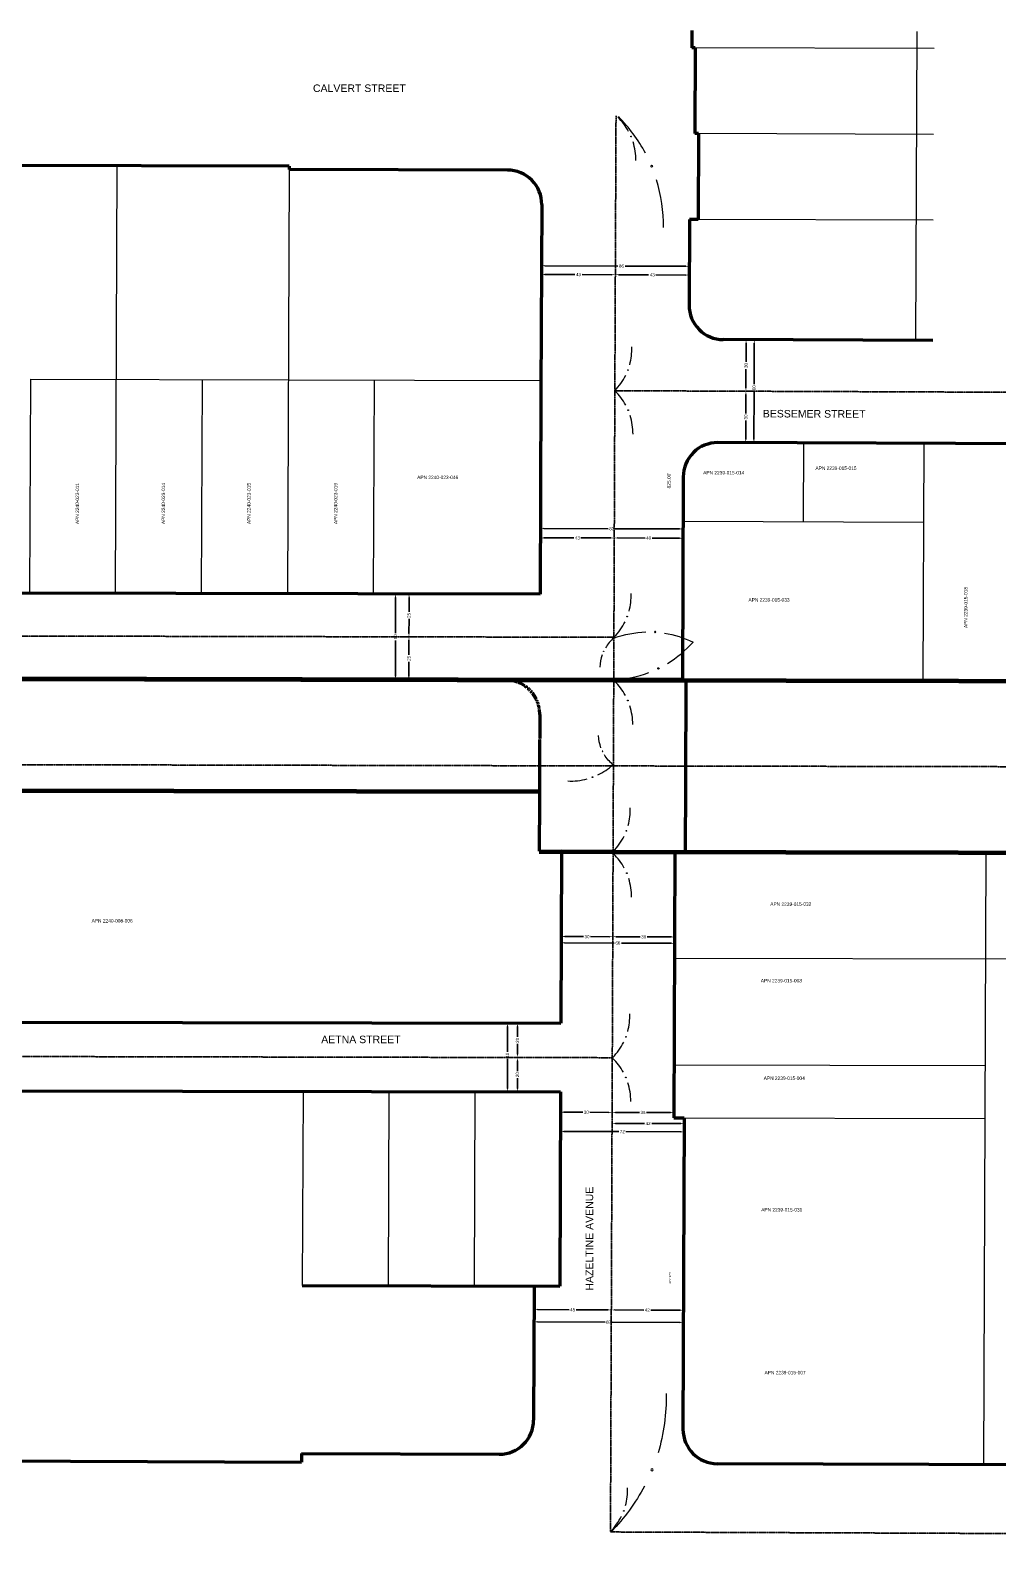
# Model space of a CAD drawing. Header units: feet. Extents: x 6423315 to 6445695, y 1882632 to 1888836.
# Drawn here: x 6428256 to 6428819, y 1887948 to 1888836 of the extents above; entities that cross this region are included whole.
import ezdxf
from ezdxf.enums import TextEntityAlignment as Align

# ---------------------------------------------------------------- set-up
doc = ezdxf.new("R2010")
doc.units = ezdxf.units.FT
doc.header["$MEASUREMENT"] = 0
doc.linetypes.add('CENTER2', pattern=[1.125, 0.75, -0.125, 0.125, -0.125])
doc.linetypes.add('DASHED2', pattern=[0.375, 0.25, -0.125])
for name, color, linetype, lineweight in [('R-ANNO-LABL', 2, 'Continuous', 30), ('R-PROP-PRCL', 4, 'Continuous', 18), ('R-Row-Authority', 30, 'Continuous', 140), ('R-Row-Ease', 5, 'DASHED2', 50), ('R-Row-Misc-Txto', 171, 'Continuous', 5), ('R-Row-Scl', 1, 'CENTER2', 25), ('R-Row-Sname', 8, 'Continuous', 0), ('R-Row-Srow', 6, 'Continuous', 50)]:
    doc.layers.add(name, color=color, linetype=linetype, lineweight=lineweight)
doc.styles.add('G1_1 8_0', font='arial.ttf')
doc.styles.add('G4_7 32', font='arial.ttf', dxfattribs={"height": 0.219})
doc.styles.add('NCS1', font='arial.ttf', dxfattribs={"width": 0.8, "height": 0.09375})
doc.styles.add('NCS1-Anno', font='arial.ttf', dxfattribs={"width": 0.8, "height": 0.09375})
doc.dimstyles.new('Annotative (NCS1)', dxfattribs={"dimscale": 100, "dimtxt": 0.09375, "dimasz": 0.1, "dimexe": 0.1, "dimexo": 0.04, "dimgap": 0.05, "dimtad": 0, "dimdec": 0, "dimzin": 0, "dimdsep": 46, "dimtxsty": 'NCS1-Anno', "dimcen": 0.05, "dimaunit": 1, "dimadec": 3, "dimazin": 0, "dimtfac": 1, "dimtdec": 0, "dimtofl": 0, "dimtmove": 0, "dimatfit": 3, "dimfxl": 0.1, "dimtolj": 1, "dimtzin": 0, "dimarcsym": 0})

# ---------------------------------------------------------------- blocks, each defined once
blk = doc.blocks.new('_CrowsFoot-Start')
blk.add_circle((3.277, 2.589), 0.0638)
for centre, radius, start, end in [((8.347, -7.757), 11.539, 94.2373, 111.10725), ((8.429, -7.258), 11.124, 122.80358, 139.26835)]:
    blk.add_arc(centre, radius, start, end)
blk = doc.blocks.new('*D8')
at = {"layer": 'Defpoints', "color": 0, "transparency": 16777216}
for p in [(6425954.99, 1888533.21), (6424633.32, 1888245.96), (6428594.95, 1888237.72), (6425921.82, 1888224.82), (6425952.84, 1887971.28)]:
    blk.add_point(p, dxfattribs=at)
at = {"layer": 'R-ANNO-LABL', "color": 0, "lineweight": -2, "transparency": 16777216}
for start, end in [(182.98141, 211.82576), (237.83587, 266.68022)]:
    blk.add_arc((6425953.88, 1888243.22), 36.96, start, end, dxfattribs=at)
at = {"layer": 'R-ANNO-LABL', "color": 0, "transparency": 16777216}
for points in [[(6425916.64, 1888241.29), (6425917.3, 1888241.3), (6425916.92, 1888243.29)], [(6425951.75, 1888206.65), (6425951.73, 1888205.98), (6425953.74, 1888206.26)]]:
    blk.add_solid(points, dxfattribs=at)
at = {"layer": 'R-ANNO-LABL', "color": 0, "transparency": 16777216, "insert": (6425927.67, 1888217.16), "char_height": 1.875, "width": 27.8597, "attachment_point": 5, "rotation": 314.83081, "style": 'NCS1-Anno'}
blk.add_mtext('\\A1;89°54\'0" (M) \\P89%%D53\'50" (R16)', dxfattribs=at)
blk = doc.blocks.new('*D10')
at = {"layer": 'Defpoints', "color": 0, "transparency": 16777216}
for p in [(6427276.4, 1888791.6), (6427282.97, 1888424.29), (6425954.58, 1888413.21), (6428595.59, 1888407.72), (6427274.27, 1888240.39)]:
    blk.add_point(p, dxfattribs=at)
at = {"layer": 'R-ANNO-LABL', "color": 0, "lineweight": -2, "transparency": 16777216}
for start, end in [(70.69086, 82.61014), (7.04925, 18.96853)]:
    blk.add_arc((6427274.93, 1888410.46), 16, start, end, dxfattribs=at)
at = {"layer": 'R-ANNO-LABL', "color": 0, "transparency": 16777216}
for points in [[(6427276.96, 1888426), (6427277.01, 1888426.66), (6427274.99, 1888426.46)], [(6427291.14, 1888412.45), (6427290.47, 1888412.41), (6427290.92, 1888410.43)]]:
    blk.add_solid(points, dxfattribs=at)
at = {"layer": 'R-ANNO-LABL', "color": 0, "transparency": 16777216, "insert": (6427286.27, 1888421.74), "char_height": 1.875, "width": 12.9679, "attachment_point": 5, "rotation": 314.82969, "style": 'NCS1-Anno'}
blk.add_mtext('\\A1;89°53\'51"(M)', dxfattribs=at)
blk = doc.blocks.new('*D14')
at = {"layer": 'Defpoints', "color": 0, "transparency": 16777216}
for p in [(6427276.4, 1888791.6), (6427291.34, 1888513.12), (6427275.22, 1888485.4), (6428595.94, 1888482.71), (6427274.27, 1888240.39)]:
    blk.add_point(p, dxfattribs=at)
at = {"layer": 'R-ANNO-LABL', "color": 0, "lineweight": -2, "transparency": 16777216}
for start, end in [(59.862, 86.20497), (3.45675, 29.79972)]:
    blk.add_arc((6427275.22, 1888485.4), 32.07, start, end, dxfattribs=at)
at = {"layer": 'R-ANNO-LABL', "color": 0, "transparency": 16777216}
for points in [[(6427277.33, 1888517.07), (6427277.35, 1888517.74), (6427275.34, 1888517.47)], [(6427307.56, 1888487.34), (6427306.9, 1888487.32), (6427307.29, 1888485.33)]]:
    blk.add_solid(points, dxfattribs=at)
at = {"layer": 'R-ANNO-LABL', "color": 0, "transparency": 16777216, "insert": (6427297.96, 1888508.01), "char_height": 1.875, "attachment_point": 5, "rotation": 314.83086, "style": 'NCS1-Anno'}
blk.add_mtext('\\A1;89°53\'42" (M) \\P89%%D53\'46" (R20)', dxfattribs=at)
blk = doc.blocks.new('*D52')
at = {"layer": 'Defpoints', "color": 0, "transparency": 16777216}
for p in [(6428553.16, 1888540.66), (6428596.16, 1888540.5), (6428596.16, 1888540.5)]:
    blk.add_point(p, dxfattribs=at)
at = {"layer": 'R-ANNO-LABL', "color": 0, "lineweight": -2, "transparency": 16777216}
for p, q in [((6428553.16, 1888539.86), (6428553.16, 1888538.5)), ((6428555.16, 1888540.5), (6428572.56, 1888540.5)), ((6428594.16, 1888540.5), (6428576.77, 1888540.5)), ((6428596.16, 1888541.3), (6428596.16, 1888542.5))]:
    blk.add_line(p, q, dxfattribs=at)
at = {"layer": 'R-ANNO-LABL', "color": 0, "transparency": 16777216}
for points in [[(6428555.16, 1888540.83), (6428555.16, 1888540.17), (6428553.16, 1888540.5)], [(6428594.16, 1888540.83), (6428594.16, 1888540.17), (6428596.16, 1888540.5)]]:
    blk.add_solid(points, dxfattribs=at)
at = {"layer": 'R-ANNO-LABL', "color": 0, "transparency": 16777216, "insert": (6428574.66, 1888540.5), "char_height": 1.875, "attachment_point": 5, "style": 'NCS1-Anno'}
blk.add_mtext('\\A1;43', dxfattribs=at)
blk = doc.blocks.new('*D53')
at = {"layer": 'Defpoints', "color": 0, "transparency": 16777216}
for p in [(6428596.16, 1888540.5), (6428636.16, 1888540.35), (6428636.16, 1888540.35)]:
    blk.add_point(p, dxfattribs=at)
at = {"layer": 'R-ANNO-LABL', "color": 0, "lineweight": -2, "transparency": 16777216}
for p, q in [((6428596.17, 1888541.3), (6428596.17, 1888542.5)), ((6428598.16, 1888540.49), (6428614.06, 1888540.43)), ((6428634.16, 1888540.36), (6428618.26, 1888540.42)), ((6428636.17, 1888541.15), (6428636.17, 1888542.35))]:
    blk.add_line(p, q, dxfattribs=at)
at = {"layer": 'R-ANNO-LABL', "color": 0, "transparency": 16777216}
for points in [[(6428598.16, 1888540.83), (6428598.16, 1888540.16), (6428596.16, 1888540.5)], [(6428634.16, 1888540.69), (6428634.16, 1888540.02), (6428636.16, 1888540.35)]]:
    blk.add_solid(points, dxfattribs=at)
at = {"layer": 'R-ANNO-LABL', "color": 0, "transparency": 16777216, "insert": (6428616.16, 1888540.42), "char_height": 1.875, "attachment_point": 5, "rotation": 359.78108, "style": 'NCS1-Anno'}
blk.add_mtext('\\A1;40', dxfattribs=at)
blk = doc.blocks.new('*D54')
at = {"layer": 'Defpoints', "color": 0, "transparency": 16777216}
for p in [(6428553.18, 1888546.06), (6428636.18, 1888545.75), (6428636.18, 1888545.75)]:
    blk.add_point(p, dxfattribs=at)
at = {"layer": 'R-ANNO-LABL', "color": 0, "lineweight": -2, "transparency": 16777216}
for p, q in [((6428553.19, 1888546.86), (6428553.19, 1888548.06)), ((6428636.19, 1888546.55), (6428636.19, 1888547.75)), ((6428555.18, 1888546.05), (6428592.61, 1888545.91)), ((6428634.18, 1888545.75), (6428596.76, 1888545.9))]:
    blk.add_line(p, q, dxfattribs=at)
at = {"layer": 'R-ANNO-LABL', "color": 0, "transparency": 16777216}
for points in [[(6428555.18, 1888546.39), (6428555.18, 1888545.72), (6428553.18, 1888546.06)], [(6428634.18, 1888546.09), (6428634.18, 1888545.42), (6428636.18, 1888545.75)]]:
    blk.add_solid(points, dxfattribs=at)
at = {"layer": 'R-ANNO-LABL', "color": 0, "transparency": 16777216, "insert": (6428594.68, 1888545.9), "char_height": 1.875, "attachment_point": 5, "rotation": 359.78108, "style": 'NCS1-Anno'}
blk.add_mtext('\\A1;83', dxfattribs=at)
blk = doc.blocks.new('*D55')
at = {"layer": 'Defpoints', "color": 0, "transparency": 16777216}
for p in [(6428672.81, 1888625.98), (6428672.7, 1888595.98), (6428672.7, 1888595.98)]:
    blk.add_point(p, dxfattribs=at)
at = {"layer": 'R-ANNO-LABL', "color": 0, "lineweight": -2, "transparency": 16777216}
for p, q in [((6428672.01, 1888625.98), (6428670.81, 1888625.98)), ((6428672.8, 1888623.98), (6428672.76, 1888613.05)), ((6428672.7, 1888597.98), (6428672.75, 1888608.9)), ((6428671.9, 1888595.98), (6428670.7, 1888595.98))]:
    blk.add_line(p, q, dxfattribs=at)
at = {"layer": 'R-ANNO-LABL', "color": 0, "transparency": 16777216}
for points in [[(6428672.47, 1888623.98), (6428673.14, 1888623.97), (6428672.81, 1888625.98)], [(6428672.37, 1888597.98), (6428673.04, 1888597.98), (6428672.7, 1888595.98)]]:
    blk.add_solid(points, dxfattribs=at)
at = {"layer": 'R-ANNO-LABL', "color": 0, "transparency": 16777216, "insert": (6428672.75, 1888610.98), "char_height": 1.875, "attachment_point": 5, "rotation": 89.77812, "style": 'NCS1-Anno'}
blk.add_mtext('\\A1;30', dxfattribs=at)
blk = doc.blocks.new('*D56')
at = {"layer": 'Defpoints', "color": 0, "transparency": 16777216}
for p in [(6428672.93, 1888655.98), (6428672.93, 1888655.98), (6428672.81, 1888625.98)]:
    blk.add_point(p, dxfattribs=at)
at = {"layer": 'R-ANNO-LABL', "color": 0, "lineweight": -2, "transparency": 16777216}
for p, q in [((6428673.73, 1888655.97), (6428674.93, 1888655.97)), ((6428672.92, 1888653.98), (6428672.88, 1888643.05)), ((6428672.82, 1888627.98), (6428672.86, 1888638.9)), ((6428673.61, 1888625.97), (6428674.81, 1888625.97))]:
    blk.add_line(p, q, dxfattribs=at)
at = {"layer": 'R-ANNO-LABL', "color": 0, "transparency": 16777216}
for points in [[(6428672.59, 1888653.98), (6428673.25, 1888653.97), (6428672.93, 1888655.98)], [(6428672.49, 1888627.98), (6428673.15, 1888627.97), (6428672.81, 1888625.98)]]:
    blk.add_solid(points, dxfattribs=at)
at = {"layer": 'R-ANNO-LABL', "color": 0, "transparency": 16777216, "insert": (6428672.87, 1888640.98), "char_height": 1.875, "attachment_point": 5, "rotation": 89.77812, "style": 'NCS1-Anno'}
blk.add_mtext('\\A1;30', dxfattribs=at)
blk = doc.blocks.new('*D57')
at = {"layer": 'Defpoints', "color": 0, "transparency": 16777216}
for p in [(6428677.7, 1888655.96), (6428677.47, 1888595.96), (6428677.47, 1888595.96)]:
    blk.add_point(p, dxfattribs=at)
at = {"layer": 'R-ANNO-LABL', "color": 0, "lineweight": -2, "transparency": 16777216}
for p, q in [((6428676.9, 1888655.96), (6428675.7, 1888655.97)), ((6428677.69, 1888653.96), (6428677.6, 1888630.11)), ((6428677.48, 1888597.96), (6428677.58, 1888625.96)), ((6428676.67, 1888595.96), (6428675.47, 1888595.97))]:
    blk.add_line(p, q, dxfattribs=at)
at = {"layer": 'R-ANNO-LABL', "color": 0, "transparency": 16777216}
for points in [[(6428677.36, 1888653.96), (6428678.03, 1888653.96), (6428677.7, 1888655.96)], [(6428677.14, 1888597.96), (6428677.81, 1888597.96), (6428677.47, 1888595.96)]]:
    blk.add_solid(points, dxfattribs=at)
at = {"layer": 'R-ANNO-LABL', "color": 0, "transparency": 16777216, "insert": (6428677.59, 1888628.03), "char_height": 1.875, "attachment_point": 5, "rotation": 89.77812, "style": 'NCS1-Anno'}
blk.add_mtext('\\A1;60', dxfattribs=at)
blk = doc.blocks.new('*D58')
at = {"layer": 'Defpoints', "color": 0, "transparency": 16777216}
for p in [(6428553.78, 1888694.04), (6428596.78, 1888693.85), (6428596.78, 1888693.85)]:
    blk.add_point(p, dxfattribs=at)
at = {"layer": 'R-ANNO-LABL', "color": 0, "lineweight": -2, "transparency": 16777216}
for p, q in [((6428553.78, 1888693.24), (6428553.77, 1888692.04)), ((6428555.78, 1888694.03), (6428573.18, 1888693.95)), ((6428594.78, 1888693.86), (6428577.39, 1888693.93)), ((6428596.78, 1888693.05), (6428596.77, 1888691.85))]:
    blk.add_line(p, q, dxfattribs=at)
at = {"layer": 'R-ANNO-LABL', "color": 0, "transparency": 16777216}
for points in [[(6428555.78, 1888694.36), (6428555.78, 1888693.69), (6428553.78, 1888694.04)], [(6428594.78, 1888694.19), (6428594.78, 1888693.53), (6428596.78, 1888693.85)]]:
    blk.add_solid(points, dxfattribs=at)
at = {"layer": 'R-ANNO-LABL', "color": 0, "transparency": 16777216, "insert": (6428575.28, 1888693.94), "char_height": 1.875, "attachment_point": 5, "rotation": 359.75302, "style": 'NCS1-Anno'}
blk.add_mtext('\\A1;43', dxfattribs=at)
blk = doc.blocks.new('*D59')
at = {"layer": 'Defpoints', "color": 0, "transparency": 16777216}
for p in [(6428596.78, 1888693.85), (6428639.78, 1888693.66), (6428639.78, 1888693.66)]:
    blk.add_point(p, dxfattribs=at)
at = {"layer": 'R-ANNO-LABL', "color": 0, "lineweight": -2, "transparency": 16777216}
for p, q in [((6428596.78, 1888693.05), (6428596.77, 1888691.85)), ((6428598.78, 1888693.84), (6428616.18, 1888693.77)), ((6428637.78, 1888693.67), (6428620.39, 1888693.75)), ((6428639.78, 1888692.86), (6428639.77, 1888691.66))]:
    blk.add_line(p, q, dxfattribs=at)
at = {"layer": 'R-ANNO-LABL', "color": 0, "transparency": 16777216}
for points in [[(6428598.78, 1888694.17), (6428598.78, 1888693.51), (6428596.78, 1888693.85)], [(6428637.78, 1888694.01), (6428637.78, 1888693.34), (6428639.78, 1888693.66)]]:
    blk.add_solid(points, dxfattribs=at)
at = {"layer": 'R-ANNO-LABL', "color": 0, "transparency": 16777216, "insert": (6428618.28, 1888693.76), "char_height": 1.875, "attachment_point": 5, "rotation": 359.75302, "style": 'NCS1-Anno'}
blk.add_mtext('\\A1;43', dxfattribs=at)
blk = doc.blocks.new('*D60')
at = {"layer": 'Defpoints', "color": 0, "transparency": 16777216}
for p in [(6428553.8, 1888699.1), (6428639.8, 1888698.73), (6428639.8, 1888698.73)]:
    blk.add_point(p, dxfattribs=at)
at = {"layer": 'R-ANNO-LABL', "color": 0, "lineweight": -2, "transparency": 16777216}
for p, q in [((6428555.8, 1888699.09), (6428598.26, 1888698.91)), ((6428637.8, 1888698.74), (6428602.41, 1888698.89)), ((6428553.8, 1888698.3), (6428553.79, 1888697.1)), ((6428639.8, 1888697.93), (6428639.79, 1888696.73))]:
    blk.add_line(p, q, dxfattribs=at)
at = {"layer": 'R-ANNO-LABL', "color": 0, "transparency": 16777216}
for points in [[(6428555.8, 1888699.43), (6428555.8, 1888698.76), (6428553.8, 1888699.1)], [(6428637.8, 1888699.07), (6428637.8, 1888698.41), (6428639.8, 1888698.73)]]:
    blk.add_solid(points, dxfattribs=at)
at = {"layer": 'R-ANNO-LABL', "color": 0, "transparency": 16777216, "insert": (6428600.33, 1888698.9), "char_height": 1.875, "attachment_point": 5, "rotation": 359.75302, "style": 'NCS1-Anno'}
blk.add_mtext('\\A1;86', dxfattribs=at)
blk = doc.blocks.new('*D61')
at = {"layer": 'Defpoints', "color": 0, "transparency": 16777216}
for p in [(6428476.67, 1888507.91), (6428476.62, 1888482.91), (6428476.62, 1888482.91)]:
    blk.add_point(p, dxfattribs=at)
at = {"layer": 'R-ANNO-LABL', "color": 0, "lineweight": -2, "transparency": 16777216}
for p, q in [((6428475.87, 1888507.91), (6428474.67, 1888507.91)), ((6428476.66, 1888505.91), (6428476.65, 1888497.5)), ((6428476.62, 1888484.91), (6428476.64, 1888493.32)), ((6428475.82, 1888482.91), (6428474.62, 1888482.91))]:
    blk.add_line(p, q, dxfattribs=at)
at = {"layer": 'R-ANNO-LABL', "color": 0, "transparency": 16777216}
for points in [[(6428476.33, 1888505.91), (6428477, 1888505.91), (6428476.67, 1888507.91)], [(6428476.29, 1888484.91), (6428476.95, 1888484.91), (6428476.62, 1888482.91)]]:
    blk.add_solid(points, dxfattribs=at)
at = {"layer": 'R-ANNO-LABL', "color": 0, "transparency": 16777216, "insert": (6428476.64, 1888495.41), "char_height": 1.875, "attachment_point": 5, "rotation": 89.88098, "style": 'NCS1-Anno'}
blk.add_mtext('\\A1;25', dxfattribs=at)
blk = doc.blocks.new('*D62')
at = {"layer": 'Defpoints', "color": 0, "transparency": 16777216}
for p in [(6428476.62, 1888482.91), (6428476.56, 1888457.91), (6428476.56, 1888457.91)]:
    blk.add_point(p, dxfattribs=at)
at = {"layer": 'R-ANNO-LABL', "color": 0, "lineweight": -2, "transparency": 16777216}
for p, q in [((6428476.61, 1888480.91), (6428476.59, 1888472.5)), ((6428477.42, 1888482.91), (6428478.62, 1888482.9)), ((6428476.57, 1888459.91), (6428476.58, 1888468.32)), ((6428477.36, 1888457.91), (6428478.56, 1888457.9))]:
    blk.add_line(p, q, dxfattribs=at)
at = {"layer": 'R-ANNO-LABL', "color": 0, "transparency": 16777216}
for points in [[(6428476.28, 1888480.91), (6428476.94, 1888480.91), (6428476.62, 1888482.91)], [(6428476.23, 1888459.91), (6428476.9, 1888459.91), (6428476.56, 1888457.91)]]:
    blk.add_solid(points, dxfattribs=at)
at = {"layer": 'R-ANNO-LABL', "color": 0, "transparency": 16777216, "insert": (6428476.59, 1888470.41), "char_height": 1.875, "attachment_point": 5, "rotation": 89.88098, "style": 'NCS1-Anno'}
blk.add_mtext('\\A1;25', dxfattribs=at)
blk = doc.blocks.new('*D63')
at = {"layer": 'Defpoints', "color": 0, "transparency": 16777216}
for p in [(6428468.81, 1888507.92), (6428468.7, 1888457.92), (6428468.7, 1888457.92)]:
    blk.add_point(p, dxfattribs=at)
at = {"layer": 'R-ANNO-LABL', "color": 0, "lineweight": -2, "transparency": 16777216}
for p, q in [((6428468.01, 1888507.93), (6428466.81, 1888507.93)), ((6428468.8, 1888505.92), (6428468.76, 1888485)), ((6428468.71, 1888459.92), (6428468.75, 1888480.85)), ((6428467.9, 1888457.93), (6428466.7, 1888457.93))]:
    blk.add_line(p, q, dxfattribs=at)
at = {"layer": 'R-ANNO-LABL', "color": 0, "transparency": 16777216}
for points in [[(6428468.47, 1888505.93), (6428469.14, 1888505.92), (6428468.81, 1888507.92)], [(6428468.37, 1888459.93), (6428469.04, 1888459.92), (6428468.7, 1888457.92)]]:
    blk.add_solid(points, dxfattribs=at)
at = {"layer": 'R-ANNO-LABL', "color": 0, "transparency": 16777216, "insert": (6428468.76, 1888482.92), "char_height": 1.875, "attachment_point": 5, "rotation": 89.88098, "style": 'NCS1-Anno'}
blk.add_mtext('\\A1;50', dxfattribs=at)
blk = doc.blocks.new('*D64')
at = {"layer": 'Defpoints', "color": 0, "transparency": 16777216}
for p in [(6428565.28, 1888308.35), (6428595.27, 1888308.24), (6428595.27, 1888308.24)]:
    blk.add_point(p, dxfattribs=at)
at = {"layer": 'R-ANNO-LABL', "color": 0, "lineweight": -2, "transparency": 16777216}
for p, q in [((6428565.28, 1888309.15), (6428565.28, 1888310.35)), ((6428567.28, 1888308.34), (6428578.2, 1888308.3)), ((6428593.27, 1888308.24), (6428582.35, 1888308.29)), ((6428595.28, 1888309.04), (6428595.28, 1888310.24))]:
    blk.add_line(p, q, dxfattribs=at)
at = {"layer": 'R-ANNO-LABL', "color": 0, "transparency": 16777216}
for points in [[(6428567.28, 1888308.68), (6428567.27, 1888308.01), (6428565.28, 1888308.35)], [(6428593.28, 1888308.58), (6428593.27, 1888307.91), (6428595.27, 1888308.24)]]:
    blk.add_solid(points, dxfattribs=at)
at = {"layer": 'R-ANNO-LABL', "color": 0, "transparency": 16777216, "insert": (6428580.27, 1888308.29), "char_height": 1.875, "attachment_point": 5, "rotation": 359.78108, "style": 'NCS1-Anno'}
blk.add_mtext('\\A1;30', dxfattribs=at)
blk = doc.blocks.new('*D65')
at = {"layer": 'Defpoints', "color": 0, "transparency": 16777216}
for p in [(6428595.27, 1888308.24), (6428631.27, 1888308.1), (6428631.27, 1888308.1)]:
    blk.add_point(p, dxfattribs=at)
at = {"layer": 'R-ANNO-LABL', "color": 0, "lineweight": -2, "transparency": 16777216}
for p, q in [((6428595.28, 1888309.04), (6428595.28, 1888310.24)), ((6428597.27, 1888308.23), (6428611.2, 1888308.18)), ((6428629.27, 1888308.11), (6428615.35, 1888308.16)), ((6428631.28, 1888308.9), (6428631.28, 1888310.1))]:
    blk.add_line(p, q, dxfattribs=at)
at = {"layer": 'R-ANNO-LABL', "color": 0, "transparency": 16777216}
for points in [[(6428597.28, 1888308.56), (6428597.27, 1888307.9), (6428595.27, 1888308.24)], [(6428629.28, 1888308.44), (6428629.27, 1888307.77), (6428631.27, 1888308.1)]]:
    blk.add_solid(points, dxfattribs=at)
at = {"layer": 'R-ANNO-LABL', "color": 0, "transparency": 16777216, "insert": (6428613.27, 1888308.17), "char_height": 1.875, "attachment_point": 5, "rotation": 359.78108, "style": 'NCS1-Anno'}
blk.add_mtext('\\A1;36', dxfattribs=at)
blk = doc.blocks.new('*D66')
at = {"layer": 'Defpoints', "color": 0, "transparency": 16777216}
for p in [(6428565.26, 1888304.69), (6428631.26, 1888304.43), (6428631.26, 1888304.43)]:
    blk.add_point(p, dxfattribs=at)
at = {"layer": 'R-ANNO-LABL', "color": 0, "lineweight": -2, "transparency": 16777216}
for p, q in [((6428565.26, 1888305.49), (6428565.27, 1888306.69)), ((6428567.26, 1888304.68), (6428596.18, 1888304.57)), ((6428629.26, 1888304.44), (6428600.34, 1888304.55)), ((6428631.26, 1888305.23), (6428631.27, 1888306.43))]:
    blk.add_line(p, q, dxfattribs=at)
at = {"layer": 'R-ANNO-LABL', "color": 0, "transparency": 16777216}
for points in [[(6428567.26, 1888305.01), (6428567.26, 1888304.34), (6428565.26, 1888304.69)], [(6428629.26, 1888304.77), (6428629.26, 1888304.11), (6428631.26, 1888304.43)]]:
    blk.add_solid(points, dxfattribs=at)
at = {"layer": 'R-ANNO-LABL', "color": 0, "transparency": 16777216, "insert": (6428598.26, 1888304.56), "char_height": 1.875, "attachment_point": 5, "rotation": 359.78108, "style": 'NCS1-Anno'}
blk.add_mtext('\\A1;66', dxfattribs=at)
blk = doc.blocks.new('*D67')
at = {"layer": 'Defpoints', "color": 0, "transparency": 16777216}
for p in [(6428539.81, 1888257.87), (6428539.77, 1888237.87), (6428539.77, 1888237.87)]:
    blk.add_point(p, dxfattribs=at)
at = {"layer": 'R-ANNO-LABL', "color": 0, "lineweight": -2, "transparency": 16777216}
for p, q in [((6428539.8, 1888255.87), (6428539.79, 1888249.95)), ((6428540.61, 1888257.87), (6428541.81, 1888257.87)), ((6428539.77, 1888239.87), (6428539.78, 1888245.79)), ((6428540.57, 1888237.87), (6428541.77, 1888237.87))]:
    blk.add_line(p, q, dxfattribs=at)
at = {"layer": 'R-ANNO-LABL', "color": 0, "transparency": 16777216}
for points in [[(6428539.47, 1888255.87), (6428540.14, 1888255.87), (6428539.81, 1888257.87)], [(6428539.44, 1888239.87), (6428540.1, 1888239.87), (6428539.77, 1888237.87)]]:
    blk.add_solid(points, dxfattribs=at)
at = {"layer": 'R-ANNO-LABL', "color": 0, "transparency": 16777216, "insert": (6428539.79, 1888247.87), "char_height": 1.875, "attachment_point": 5, "rotation": 89.88589, "style": 'NCS1-Anno'}
blk.add_mtext('\\A1;20', dxfattribs=at)
blk = doc.blocks.new('*D68')
at = {"layer": 'Defpoints', "color": 0, "transparency": 16777216}
for p in [(6428539.77, 1888237.87), (6428539.73, 1888217.87), (6428539.73, 1888217.87)]:
    blk.add_point(p, dxfattribs=at)
at = {"layer": 'R-ANNO-LABL', "color": 0, "lineweight": -2, "transparency": 16777216}
for p, q in [((6428538.97, 1888237.87), (6428537.77, 1888237.87)), ((6428539.76, 1888235.87), (6428539.75, 1888229.95)), ((6428539.73, 1888219.87), (6428539.74, 1888225.79)), ((6428538.93, 1888217.87), (6428537.73, 1888217.87))]:
    blk.add_line(p, q, dxfattribs=at)
at = {"layer": 'R-ANNO-LABL', "color": 0, "transparency": 16777216}
for points in [[(6428539.43, 1888235.87), (6428540.1, 1888235.87), (6428539.77, 1888237.87)], [(6428539.4, 1888219.87), (6428540.06, 1888219.87), (6428539.73, 1888217.87)]]:
    blk.add_solid(points, dxfattribs=at)
at = {"layer": 'R-ANNO-LABL', "color": 0, "transparency": 16777216, "insert": (6428539.75, 1888227.87), "char_height": 1.875, "attachment_point": 5, "rotation": 89.88589, "style": 'NCS1-Anno'}
blk.add_mtext('\\A1;20', dxfattribs=at)
blk = doc.blocks.new('*D69')
at = {"layer": 'Defpoints', "color": 0, "transparency": 16777216}
for p in [(6428533.91, 1888257.88), (6428533.83, 1888217.88), (6428533.9, 1888217.88)]:
    blk.add_point(p, dxfattribs=at)
at = {"layer": 'R-ANNO-LABL', "color": 0, "lineweight": -2, "transparency": 16777216}
for p, q in [((6428533.98, 1888255.88), (6428533.95, 1888241.27)), ((6428534.71, 1888257.88), (6428535.98, 1888257.88)), ((6428533.91, 1888219.88), (6428533.94, 1888237.07)), ((6428534.63, 1888217.88), (6428535.9, 1888217.88))]:
    blk.add_line(p, q, dxfattribs=at)
at = {"layer": 'R-ANNO-LABL', "color": 0, "transparency": 16777216}
for points in [[(6428533.64, 1888255.88), (6428534.31, 1888255.88), (6428533.98, 1888257.88)], [(6428533.57, 1888219.88), (6428534.24, 1888219.88), (6428533.9, 1888217.88)]]:
    blk.add_solid(points, dxfattribs=at)
at = {"layer": 'R-ANNO-LABL', "color": 0, "transparency": 16777216, "insert": (6428533.94, 1888239.17), "char_height": 1.875, "attachment_point": 5, "rotation": 89.88589, "style": 'NCS1-Anno'}
blk.add_mtext('\\A1;40', dxfattribs=at)
blk = doc.blocks.new('*D70')
at = {"layer": 'Defpoints', "color": 0, "transparency": 16777216}
for p in [(6428564.88, 1888206.02), (6428594.88, 1888205.91), (6428594.88, 1888205.91)]:
    blk.add_point(p, dxfattribs=at)
at = {"layer": 'R-ANNO-LABL', "color": 0, "lineweight": -2, "transparency": 16777216}
for p, q in [((6428564.88, 1888205.22), (6428564.88, 1888204.02)), ((6428566.88, 1888206.02), (6428577.81, 1888205.98)), ((6428592.88, 1888205.92), (6428581.96, 1888205.96)), ((6428594.88, 1888205.11), (6428594.88, 1888203.91))]:
    blk.add_line(p, q, dxfattribs=at)
at = {"layer": 'R-ANNO-LABL', "color": 0, "transparency": 16777216}
for points in [[(6428566.89, 1888206.35), (6428566.88, 1888205.68), (6428564.88, 1888206.02)], [(6428592.89, 1888206.25), (6428592.88, 1888205.58), (6428594.88, 1888205.91)]]:
    blk.add_solid(points, dxfattribs=at)
at = {"layer": 'R-ANNO-LABL', "color": 0, "transparency": 16777216, "insert": (6428579.88, 1888205.97), "char_height": 1.875, "attachment_point": 5, "rotation": 359.78108, "style": 'NCS1-Anno'}
blk.add_mtext('\\A1;30', dxfattribs=at)
blk = doc.blocks.new('*D71')
at = {"layer": 'Defpoints', "color": 0, "transparency": 16777216}
for p in [(6428594.88, 1888205.91), (6428630.88, 1888205.77), (6428630.88, 1888205.77)]:
    blk.add_point(p, dxfattribs=at)
at = {"layer": 'R-ANNO-LABL', "color": 0, "lineweight": -2, "transparency": 16777216}
for p, q in [((6428594.89, 1888206.71), (6428594.89, 1888207.91)), ((6428596.88, 1888205.9), (6428610.81, 1888205.85)), ((6428628.88, 1888205.78), (6428614.96, 1888205.83)), ((6428630.89, 1888206.57), (6428630.89, 1888207.77))]:
    blk.add_line(p, q, dxfattribs=at)
at = {"layer": 'R-ANNO-LABL', "color": 0, "transparency": 16777216}
for points in [[(6428596.89, 1888206.24), (6428596.88, 1888205.57), (6428594.88, 1888205.91)], [(6428628.88, 1888206.11), (6428628.88, 1888205.45), (6428630.88, 1888205.77)]]:
    blk.add_solid(points, dxfattribs=at)
at = {"layer": 'R-ANNO-LABL', "color": 0, "transparency": 16777216, "insert": (6428612.88, 1888205.84), "char_height": 1.875, "attachment_point": 5, "rotation": 359.78108, "style": 'NCS1-Anno'}
blk.add_mtext('\\A1;36', dxfattribs=at)
blk = doc.blocks.new('*D72')
at = {"layer": 'Defpoints', "color": 0, "transparency": 16777216}
for p in [(6428594.86, 1888199.51), (6428636.86, 1888199.35), (6428636.86, 1888199.35)]:
    blk.add_point(p, dxfattribs=at)
at = {"layer": 'R-ANNO-LABL', "color": 0, "lineweight": -2, "transparency": 16777216}
for p, q in [((6428594.86, 1888198.71), (6428594.85, 1888197.51)), ((6428596.86, 1888199.5), (6428613.76, 1888199.44)), ((6428634.86, 1888199.36), (6428617.96, 1888199.42)), ((6428636.86, 1888198.55), (6428636.85, 1888197.35))]:
    blk.add_line(p, q, dxfattribs=at)
at = {"layer": 'R-ANNO-LABL', "color": 0, "transparency": 16777216}
for points in [[(6428596.86, 1888199.83), (6428596.86, 1888199.17), (6428594.86, 1888199.51)], [(6428634.86, 1888199.69), (6428634.86, 1888199.02), (6428636.86, 1888199.35)]]:
    blk.add_solid(points, dxfattribs=at)
at = {"layer": 'R-ANNO-LABL', "color": 0, "transparency": 16777216, "insert": (6428615.86, 1888199.43), "char_height": 1.875, "attachment_point": 5, "rotation": 359.78108, "style": 'NCS1-Anno'}
blk.add_mtext('\\A1;42', dxfattribs=at)
blk = doc.blocks.new('*D73')
at = {"layer": 'Defpoints', "color": 0, "transparency": 16777216}
for p in [(6428564.84, 1888194.84), (6428636.84, 1888194.56), (6428636.84, 1888194.56)]:
    blk.add_point(p, dxfattribs=at)
at = {"layer": 'R-ANNO-LABL', "color": 0, "lineweight": -2, "transparency": 16777216}
for p, q in [((6428564.84, 1888195.64), (6428564.85, 1888196.84)), ((6428566.84, 1888194.83), (6428598.78, 1888194.71)), ((6428634.84, 1888194.57), (6428602.9, 1888194.69)), ((6428636.84, 1888195.36), (6428636.85, 1888196.56))]:
    blk.add_line(p, q, dxfattribs=at)
at = {"layer": 'R-ANNO-LABL', "color": 0, "transparency": 16777216}
for points in [[(6428566.84, 1888195.16), (6428566.84, 1888194.5), (6428564.84, 1888194.84)], [(6428634.84, 1888194.9), (6428634.84, 1888194.24), (6428636.84, 1888194.56)]]:
    blk.add_solid(points, dxfattribs=at)
at = {"layer": 'R-ANNO-LABL', "color": 0, "transparency": 16777216, "insert": (6428600.84, 1888194.7), "char_height": 1.875, "attachment_point": 5, "rotation": 359.78108, "style": 'NCS1-Anno'}
blk.add_mtext('\\A1;72', dxfattribs=at)
blk = doc.blocks.new('*D74')
at = {"layer": 'Defpoints', "color": 0, "transparency": 16777216}
for p in [(6428549.44, 1888091.01), (6428594.44, 1888090.84), (6428594.44, 1888090.84)]:
    blk.add_point(p, dxfattribs=at)
at = {"layer": 'R-ANNO-LABL', "color": 0, "lineweight": -2, "transparency": 16777216}
for p, q in [((6428549.45, 1888091.81), (6428549.45, 1888093.01)), ((6428551.44, 1888091.01), (6428569.83, 1888090.94)), ((6428592.44, 1888090.85), (6428574.05, 1888090.92)), ((6428594.45, 1888091.64), (6428594.45, 1888092.84))]:
    blk.add_line(p, q, dxfattribs=at)
at = {"layer": 'R-ANNO-LABL', "color": 0, "transparency": 16777216}
for points in [[(6428551.45, 1888091.34), (6428551.44, 1888090.67), (6428549.44, 1888091.01)], [(6428592.45, 1888091.18), (6428592.44, 1888090.52), (6428594.44, 1888090.84)]]:
    blk.add_solid(points, dxfattribs=at)
at = {"layer": 'R-ANNO-LABL', "color": 0, "transparency": 16777216, "insert": (6428571.94, 1888090.93), "char_height": 1.875, "attachment_point": 5, "rotation": 359.78108, "style": 'NCS1-Anno'}
blk.add_mtext('\\A1;45', dxfattribs=at)
blk = doc.blocks.new('*D75')
at = {"layer": 'Defpoints', "color": 0, "transparency": 16777216}
for p in [(6428594.44, 1888090.84), (6428636.44, 1888090.68), (6428636.44, 1888090.68)]:
    blk.add_point(p, dxfattribs=at)
at = {"layer": 'R-ANNO-LABL', "color": 0, "lineweight": -2, "transparency": 16777216}
for p, q in [((6428594.45, 1888091.64), (6428594.45, 1888092.84)), ((6428596.44, 1888090.83), (6428613.35, 1888090.77)), ((6428634.44, 1888090.69), (6428617.54, 1888090.75)), ((6428636.44, 1888089.88), (6428636.44, 1888088.68))]:
    blk.add_line(p, q, dxfattribs=at)
at = {"layer": 'R-ANNO-LABL', "color": 0, "transparency": 16777216}
for points in [[(6428596.45, 1888091.17), (6428596.44, 1888090.5), (6428594.44, 1888090.84)], [(6428634.45, 1888091.02), (6428634.44, 1888090.36), (6428636.44, 1888090.68)]]:
    blk.add_solid(points, dxfattribs=at)
at = {"layer": 'R-ANNO-LABL', "color": 0, "transparency": 16777216, "insert": (6428615.44, 1888090.76), "char_height": 1.875, "attachment_point": 5, "rotation": 359.78108, "style": 'NCS1-Anno'}
blk.add_mtext('\\A1;42', dxfattribs=at)
blk = doc.blocks.new('*D76')
at = {"layer": 'Defpoints', "color": 0, "transparency": 16777216}
for p in [(6428549.42, 1888083.91), (6428636.42, 1888083.58), (6428636.42, 1888083.58)]:
    blk.add_point(p, dxfattribs=at)
at = {"layer": 'R-ANNO-LABL', "color": 0, "lineweight": -2, "transparency": 16777216}
for p, q in [((6428549.42, 1888084.71), (6428549.43, 1888085.91)), ((6428551.42, 1888083.91), (6428590.84, 1888083.76)), ((6428634.42, 1888083.59), (6428594.99, 1888083.74)), ((6428636.42, 1888084.38), (6428636.42, 1888085.58))]:
    blk.add_line(p, q, dxfattribs=at)
at = {"layer": 'R-ANNO-LABL', "color": 0, "transparency": 16777216}
for points in [[(6428551.42, 1888084.24), (6428551.42, 1888083.57), (6428549.42, 1888083.91)], [(6428634.42, 1888083.92), (6428634.42, 1888083.26), (6428636.42, 1888083.58)]]:
    blk.add_solid(points, dxfattribs=at)
at = {"layer": 'R-ANNO-LABL', "color": 0, "transparency": 16777216, "insert": (6428592.92, 1888083.75), "char_height": 1.875, "attachment_point": 5, "rotation": 359.78108, "style": 'NCS1-Anno'}
blk.add_mtext('\\A1;87', dxfattribs=at)

msp = doc.modelspace()

# ---------------------------------------------------------------- linework, layer by layer
at = {"layer": 'R-PROP-PRCL'}
for p, q in [((6428772.39, 1888835.59), (6428771.62, 1888655.59)), ((6428782.35, 1888825.55), (6428643.35, 1888826.09)), ((6428782.14, 1888775.55), (6428645.14, 1888776.08)), ((6428305.76, 1888508.26), (6428306.78, 1888757.3)), ((6428406.9, 1888755.09), (6428405.96, 1888508.06)), ((6428781.92, 1888725.55), (6428644.92, 1888726.08)), ((6428256.22, 1888633.08), (6428255.69, 1888508.37)), ((6428256.22, 1888633.08), (6428406.34, 1888632.67)), ((6428355.77, 1888508.16), (6428356.29, 1888632.8)), ((6428406.34, 1888632.67), (6428553.44, 1888632.27)), ((6428456.34, 1888632.53), (6428455.85, 1888507.95)), ((6428706.37, 1888595.85), (6428706.2, 1888549.85)), ((6428776.37, 1888595.57), (6428775.85, 1888457.37)), ((6428776.2, 1888549.58), (6428636.2, 1888550.12)), ((6428811.44, 1888000.67), (6428812.78, 1888357.3)), ((6428631.23, 1888295.66), (6430203.45, 1888292.6)), ((6428630.99, 1888233.66), (6428812.32, 1888233.31)), ((6428414.93, 1888218.12), (6428414.5, 1888105.02)), ((6428464.93, 1888218.2), (6428464.5, 1888104.97)), ((6428514.93, 1888218.01), (6428514.5, 1888104.78)), ((6428636.87, 1888202.65), (6428812.2, 1888202.31))]:
    msp.add_line(p, q, dxfattribs=at)
at = {"layer": 'R-Row-Authority'}
for p, q in [((6428595.85, 1888457.66), (6427245.12, 1888460.47)), ((6428635.85, 1888457.64), (6428595.85, 1888457.66)), ((6428051.64, 1888393.85), (6428552.6, 1888392.81))]:
    msp.add_line(p, q, dxfattribs=at)
for points in [[(6425954.69, 1888463.21), (6428595.76, 1888457.72), (6430203.76, 1888454.59, -0.000327)], [(6428552.46, 1888357.81), (6428595.55, 1888357.72), (6430203.57, 1888354.59, -0.000327)]]:
    msp.add_lwpolyline(points, format="xyb", dxfattribs=at)
msp.add_lwpolyline([(6428565.46, 1888357.78), (6428595.46, 1888357.73)], dxfattribs=at)
at = {"layer": 'R-Row-Ease'}
for p, q in [((6428637.85, 1888457.64), (6428637.46, 1888357.64)), ((6428552.77, 1888437.72), (6428552.46, 1888357.81))]:
    msp.add_line(p, q, dxfattribs=at)
msp.add_arc((6428532.77, 1888437.79), 20, 359.78108, 89.88098, dxfattribs=at)
at = {"layer": 'R-Row-Scl'}
for p, q in [((6428597.18, 1888786.35), (6428596.49, 1888626.27)), ((6428596.49, 1888626.27), (6428593.95, 1887961.5)), ((6431237.39, 1888616.04), (6428596.49, 1888626.27)), ((6428595.94, 1888482.66), (6425954.74, 1888488.15)), ((6427274.31, 1888240.39), (6428595.01, 1888237.76)), ((6432086.41, 1887947.79), (6428593.95, 1887961.5))]:
    msp.add_line(p, q, dxfattribs=at)
msp.add_lwpolyline([(6425954.58, 1888413.21), (6428595.65, 1888407.72), (6430203.66, 1888404.59, -0.000327)], format="xyb", dxfattribs=at)
at = {"layer": 'R-Row-Srow'}
for p, q in [((6428641.39, 1888836.1), (6428641.35, 1888826.1)), ((6428643.35, 1888826.09), (6428641.35, 1888826.1)), ((6428643.35, 1888826.09), (6428643.14, 1888776.09)), ((6428645.14, 1888776.08), (6428643.14, 1888776.09)), ((6428645.14, 1888776.08), (6428644.92, 1888726.08)), ((6428406.91, 1888757.09), (6428106.68, 1888757.72)), ((6428406.91, 1888757.09), (6428406.9, 1888755.09)), ((6428534, 1888754.83), (6428406.9, 1888755.09)), ((6428553.96, 1888734.74), (6428553.49, 1888626.46)), ((6428639.92, 1888726.1), (6428639.71, 1888676.11)), ((6428644.92, 1888726.08), (6428639.92, 1888726.1)), ((6428781.62, 1888655.56), (6428659.63, 1888656.03)), ((6428553.49, 1888626.44), (6428553.04, 1888507.75)), ((6429216.32, 1888593.87), (6428656.38, 1888596.04)), ((6428636.3, 1888576.12), (6428635.85, 1888457.64)), ((6428553.04, 1888507.75), (6427305.31, 1888510.34)), ((6428565.46, 1888357.78), (6428565.08, 1888257.82)), ((6428631.46, 1888357.66), (6428630.87, 1888202.66)), ((6428051.12, 1888258.84), (6428565.08, 1888257.82)), ((6427304.23, 1888220.33), (6428564.93, 1888217.82)), ((6428564.93, 1888217.82), (6428564.5, 1888104.59)), ((6428630.87, 1888202.66), (6428636.87, 1888202.65)), ((6428636.87, 1888202.65), (6428636.18, 1888021.33)), ((6428414.5, 1888105.02), (6428564.5, 1888104.59)), ((6428549.5, 1888104.62), (6428549.2, 1888026.69)), ((6428414.08, 1888007.19), (6428414.06, 1888002.19)), ((6428414.08, 1888007.19), (6428529.13, 1888006.76)), ((6428038.79, 1888003.57), (6428414.06, 1888002.19)), ((6429914.44, 1887996.32), (6428656.1, 1888001.26))]:
    msp.add_line(p, q, dxfattribs=at)
for centre, start, end in [((6428533.96, 1888734.83), 359.75302, 89.88098), ((6428659.71, 1888676.03), 179.75302, 269.77812), ((6428656.3, 1888576.04), 89.77812, 179.78108), ((6428529.2, 1888026.76), 269.78928, 359.78108), ((6428656.18, 1888021.26), 179.78108, 269.77508)]:
    msp.add_arc(centre, 20, start, end, dxfattribs=at)

# ---------------------------------------------------------------- block references
at = {"layer": 'R-Row-Misc-Txto'}
for p, xscale, yscale, zscale, rotation in [((6428598.58, 1888785.92), 8.325164290129196, 8.325164290129196, 8.325164290129196, 265.4991669030441), ((6428598.23, 1888785.6), 3.264717479436833, 3.264717479436833, 3.264717479436833, 266.1104473634376), ((6428606.37, 1888651.76), 3.264717479436833, 3.264717479436833, 3.264717479436833, 222.1763346346215), ((6428596.54, 1888626.16), 3.264717479436833, 3.264717479436833, 3.264717479436833, 266.1104473634376), ((6428605.97, 1888508.14), 3.264717479436833, 3.264717479436833, 3.264717479436833, 222.1763346346215), ((6428642.03, 1888479.85), -5.469123791040029, 5.469123791040026, 5.469123791040026, 23.51937347555988), ((6428587.76, 1888465.3), 2.258217549313828, 2.258217549313828, 2.258217549313828, 37.91871238438059), ((6428642.03, 1888479.85), 6.07437728508405, 6.07437728508405, 6.07437728508405, 178.9660957568838), ((6428596.38, 1888457.03), 3.264717479436833, 3.264717479436833, 3.264717479436833, 266.1104473634376), ((6428586.91, 1888425.35), -2.258217549313827, 2.258217549313828, 2.258217549313828, 143.1203123843985), ((6428595.33, 1888408.43), 3.323993547171217, 3.323993547171217, 3.323993547171217, 173.3108391357269), ((6428605.47, 1888383.36), 3.264717479436833, 3.264717479436833, 3.264717479436833, 222.1763346346215), ((6428595.72, 1888356.47), 3.264717479436833, 3.264717479436833, 3.264717479436833, 266.1104473634376), ((6428605.2, 1888263.35), 3.264717479436833, 3.264717479436833, 3.264717479436833, 222.1763346346215), ((6428595.22, 1888237.53), 3.264717479436833, 3.264717479436833, 3.264717479436833, 266.1104473634376), ((6428594.32, 1887961.64), -10.35151597173531, 10.35151597173532, 10.35151597173532, 274.8479287670415), ((6428603.93, 1887987.18), 3.264717479436833, 3.264717479436833, 3.264717479436833, 222.1763346346215)]:
    msp.add_blockref('_CrowsFoot-Start', p, dxfattribs=dict(at, xscale=xscale, yscale=yscale, zscale=zscale, rotation=rotation))

# ---------------------------------------------------------------- texts
at = {"layer": 'R-Row-Misc-Txto', "style": 'G1_1 8_0'}
for s, p in [('APN 2240-023-046', (6428481.37, 1888574.81)), ('APN 2239-015-014', (6428647.94, 1888577.52)), ('APN 2239-015-015', (6428713.31, 1888580.15)), ('APN 2239-015-033', (6428674.31, 1888503.44)), ('APN 2239-015-032', (6428687, 1888326.22)), ('APN 2240-008-006', (6428291.82, 1888316.51)), ('APN 2239-015-003', (6428681.49, 1888281.63)), ('APN 2239-015-004', (6428683.18, 1888224.82)), ('APN 2239-015-031', (6428681.73, 1888148.18)), ('APN 2239-015-007', (6428683.67, 1888053.35))]:
    msp.add_text(s, height=2, dxfattribs=at).set_placement(p)
at = {"layer": 'R-Row-Misc-Txto', "linetype": 'Continuous', "lineweight": -3, "style": 'NCS1', "width": 0.8}
msp.add_text("825.00'", height=2, rotation=89.78069, dxfattribs=at).set_placement((6428628.99, 1888569.36))
at = {"layer": 'R-Row-Misc-Txto', "style": 'G1_1 8_0'}
for s, p in [('APN 2240-023-011', (6428284.46, 1888548.6)), ('APN 2240-023-014', (6428334.59, 1888548.6)), ('APN 2240-023-015', (6428384.38, 1888548.6)), ('APN 2240-023-019', (6428434.9, 1888548.6))]:
    msp.add_text(s, height=2, rotation=90, dxfattribs=at).set_placement(p)
msp.add_text('APN 2239-015-018', height=2, rotation=90, dxfattribs=at).set_placement((6428801.83, 1888500), align=Align.CENTER)
at = {"layer": 'R-Row-Misc-Txto', "style": 'NCS1', "width": 0.8}
msp.add_text('N0°12\'57"E', height=1, rotation=89.78403, dxfattribs=at).set_placement((6428629.24, 1888105.79))
at = {"layer": 'R-Row-Sname', "char_height": 4.38, "attachment_point": 1, "style": 'G4_7 32'}
for s, insert, width in [('CALVERT STREET', (6428420.68, 1888804.67), 68.7751), ('AETNA STREET', (6428425.51, 1888250.6), 74.9877)]:
    msp.add_mtext(s, dxfattribs=dict(at, insert=insert, width=width))
at = {"layer": 'R-Row-Sname', "char_height": 4.38, "width": 69.863, "attachment_point": 1, "style": 'G4_7 32'}
for s, insert, rotation in [('BESSEMER STREET', (6428682.66, 1888615.13), 359.78549), ('HAZELTINE AVENUE', (6428579.5, 1888102.1), 90), ('HAZELTINE AVENUE', (6428579.5, 1888102.1), 90)]:
    msp.add_mtext(s, dxfattribs=dict(at, insert=insert, rotation=rotation))

# ---------------------------------------------------------------- dimensions: what is measured, and where the dimension line sits
at = {"layer": 'R-ANNO-LABL'}
for base, line1, line2, text, override, picture, middle in [((6427282.9705, 1888424.2917), ((6428595.5938, 1888407.7212), (6425954.584, 1888413.2075)), ((6427274.2693, 1888240.3902), (6427276.401, 1888791.5974)), '<>(M)', {"dimscale": 0, "dimpost": ''}, '*D10', (6427286.2718, 1888421.7422)), ((6427291.34, 1888513.12), ((6427274.27, 1888240.39), (6427276.4, 1888791.6)), ((6427275.22, 1888485.4), (6428595.94, 1888482.71)), '<> (M) \\P89%%D53\'46" (R20)', {"dimscale": 0}, '*D14', (6427297.96, 1888508.01)), ((6425921.82, 1888224.82), ((6424633.32, 1888245.96), (6428594.95, 1888237.72)), ((6425954.99, 1888533.21), (6425952.84, 1887971.28)), '<> (M) \\P89%%D53\'50" (R16)', {"dimscale": 0}, '*D8', (6425927.67, 1888217.16))]:
    dim = msp.add_angular_dim_2l(base=base, line1=line1, line2=line2, text=text, dimstyle='Annotative (NCS1)', override=override, dxfattribs=at)
    dim.commit()
    dim.dimension.update_dxf_attribs({"geometry": picture, "text_midpoint": middle})
for base, p1, p2, angle, picture, middle in [((6428639.8, 1888698.73), (6428553.8, 1888699.1), (6428639.8, 1888698.73), 359.75302, '*D60', (6428600.33, 1888698.9)), ((6428677.47, 1888595.96), (6428677.7, 1888655.96), (6428677.47, 1888595.96), 269.77812, '*D57', (6428677.59, 1888628.03)), ((6428533.9, 1888217.88), (6428533.91, 1888257.88), (6428533.83, 1888217.88), 269.88589, '*D69', (6428533.94, 1888239.17))]:
    dim = msp.add_linear_dim(base=base, p1=p1, p2=p2, angle=angle, dimstyle='Annotative (NCS1)', dxfattribs=at)
    dim.commit()
    dim.dimension.update_dxf_attribs({"geometry": picture, "text_midpoint": middle, "dimtype": 129})
for p1, p2, picture, middle in [((6428553.78, 1888694.04), (6428596.78, 1888693.85), '*D58', (6428575.28, 1888693.94)), ((6428596.78, 1888693.85), (6428639.78, 1888693.66), '*D59', (6428618.28, 1888693.76)), ((6428672.81, 1888625.98), (6428672.93, 1888655.98), '*D56', (6428672.87, 1888640.98)), ((6428672.81, 1888625.98), (6428672.7, 1888595.98), '*D55', (6428672.75, 1888610.98)), ((6428553.18, 1888546.06), (6428636.18, 1888545.75), '*D54', (6428594.68, 1888545.9)), ((6428596.16, 1888540.5), (6428636.16, 1888540.35), '*D53', (6428616.16, 1888540.42)), ((6428468.81, 1888507.92), (6428468.7, 1888457.92), '*D63', (6428468.76, 1888482.92)), ((6428476.67, 1888507.91), (6428476.62, 1888482.91), '*D61', (6428476.64, 1888495.41)), ((6428476.62, 1888482.91), (6428476.56, 1888457.91), '*D62', (6428476.59, 1888470.41)), ((6428565.28, 1888308.35), (6428595.27, 1888308.24), '*D64', (6428580.27, 1888308.29)), ((6428595.27, 1888308.24), (6428631.27, 1888308.1), '*D65', (6428613.27, 1888308.17)), ((6428565.26, 1888304.69), (6428631.26, 1888304.43), '*D66', (6428598.26, 1888304.56)), ((6428539.81, 1888257.87), (6428539.77, 1888237.87), '*D67', (6428539.79, 1888247.87)), ((6428539.77, 1888237.87), (6428539.73, 1888217.87), '*D68', (6428539.75, 1888227.87)), ((6428564.88, 1888206.02), (6428594.88, 1888205.91), '*D70', (6428579.88, 1888205.97)), ((6428594.88, 1888205.91), (6428630.88, 1888205.77), '*D71', (6428612.88, 1888205.84)), ((6428564.84, 1888194.84), (6428636.84, 1888194.56), '*D73', (6428600.84, 1888194.7)), ((6428594.86, 1888199.51), (6428636.86, 1888199.35), '*D72', (6428615.86, 1888199.43)), ((6428549.42, 1888083.91), (6428636.42, 1888083.58), '*D76', (6428592.92, 1888083.75)), ((6428549.44, 1888091.01), (6428594.44, 1888090.84), '*D74', (6428571.94, 1888090.93)), ((6428594.44, 1888090.84), (6428636.44, 1888090.68), '*D75', (6428615.44, 1888090.76))]:
    dim = msp.add_aligned_dim(p1=p1, p2=p2, distance=0, dimstyle='Annotative (NCS1)', dxfattribs=at)
    dim.commit()
    dim.dimension.update_dxf_attribs({"geometry": picture, "text_midpoint": middle})
dim = msp.add_linear_dim(base=(6428596.16, 1888540.5), p1=(6428553.16, 1888540.66), p2=(6428596.16, 1888540.5), dimstyle='Annotative (NCS1)', dxfattribs=at)
dim.commit()
dim.dimension.update_dxf_attribs({"geometry": '*D52', "text_midpoint": (6428574.66, 1888540.5)})

doc.saveas('drawing.dxf')
